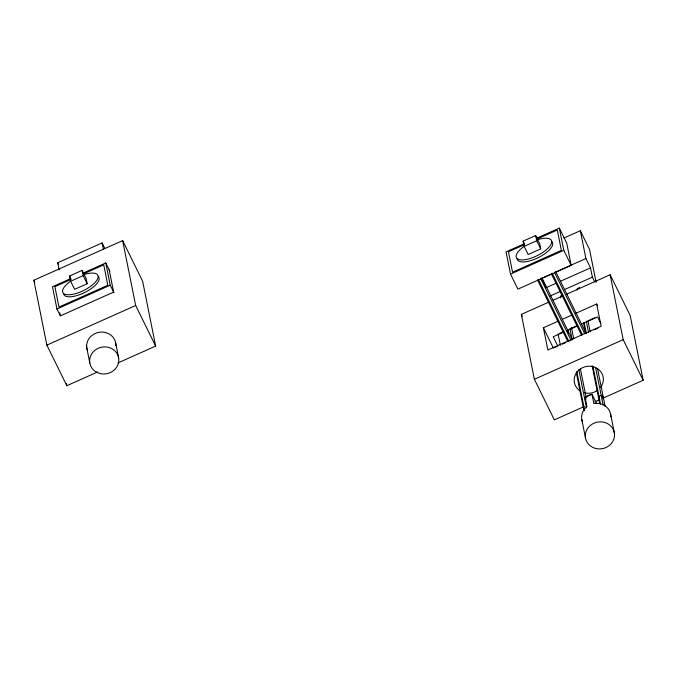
<?xml version="1.0" encoding="UTF-8"?>
<svg xmlns="http://www.w3.org/2000/svg" width="677" height="677" viewBox="0 0 677 677"><rect width="100%" height="100%" fill="white"/><g stroke="black" fill="none" stroke-linecap="round" stroke-linejoin="round"><path stroke-width="1.02" d="M560.666 297.897L560.911 295.637L562.392 294.977M577.176 290.069L577.346 288.571L579.563 287.581M598.705 398.55L598.95 396.29L601.168 395.3L603.148 396.561L602.902 398.821M59.17 269.945L57.723 262.735L102.125 242.916L104.884 248.518M97.725 371.935L66.845 385.712L46.865 345.126L33.85 280.227L122.647 240.597L142.627 281.192L155.642 346.091L118.001 362.889M69.562 275.988L82.12 270.385L86.114 278.501L87.172 283.748L74.614 289.35L70.62 281.234L69.562 275.988L70.899 278.696M70.569 278.653L52.493 286.718L56.953 308.974L60.185 315.541M82.941 273.136L105.773 262.947L109.928 271.392M71.178 279.389L54.896 286.659L58.992 307.053L107.829 285.262L103.742 264.859L83.626 273.838M70.62 281.234L83.178 275.632L82.12 270.385M56.953 308.974L110.233 285.195L105.773 262.947M46.865 345.126L135.671 305.496L122.647 240.597M523.118 241.139L535.676 235.537L539.671 243.652L540.72 248.899L528.162 254.501L524.167 246.386L523.118 241.139L524.447 243.847M524.125 243.805L506.041 251.869L510.509 274.117L517.897 289.138L571.176 265.367L566.717 243.111L559.32 228.09L536.489 238.287M524.726 244.541L508.452 251.81L512.54 272.205L561.385 250.405L557.289 230.011L537.183 238.989M524.167 246.386L536.726 240.775L535.676 235.537M563.924 238.042L580.333 230.722L589.523 249.39L596.132 282.36M510.509 274.117L563.789 250.346L559.32 228.09M541.515 278.349L551.163 274.041M555.03 272.315L585.91 258.529L580.333 230.722M546.111 287.683L555.758 283.375M560.581 281.226L590.505 267.872L585.91 258.529M549.893 296.094L560.514 291.355M564.373 289.629L592.367 277.138L590.505 267.872M584.268 406.522L554.353 419.875L534.373 379.281L521.358 314.382L548.387 302.323M553.211 300.165L562.866 295.857M566.725 294.131L610.155 274.752L630.135 315.347L643.15 380.246L602.615 398.338M575.746 313.341L596.674 303.998L601.142 326.255L547.862 350.026L543.394 327.778L558.618 320.983M562.426 319.29L571.938 315.042M559.1 333.676L562.968 331.95M570.686 328.506L576.482 325.925M589.024 320.323L594.821 317.733M563.848 332.018L553.227 336.757L557.823 346.091M566.742 330.723L577.363 325.984M581.221 324.266L597.63 316.946L600.846 323.479M554.268 347.682L556.934 346.489M562.265 344.111L565.811 342.528M594.228 329.843L597.783 328.26M534.373 379.281L623.178 339.651L610.155 274.752M594.888 401.783L599.712 399.625M592.367 277.138L594.66 281.81M623.178 339.651L643.15 380.246M596.674 303.998L597.579 305.843M563.789 250.346L571.176 265.367M555.851 271.9L586.045 333.262M554.438 272.256L584.683 333.719M536.726 240.775L540.72 248.899M552.22 273.246L582.465 334.709M551.408 273.88L581.602 335.242M541.972 277.976L572.167 339.338M541.972 279.279L545.645 286.752M540.551 278.315L571.16 340.523M538.325 279.305L568.942 341.513M537.53 279.956L567.724 341.318M596.632 403.687L592.003 394.276L588.347 395.393L585.106 397.348L586.967 406.623A14.649 13.506 -11.3 0 0 582.516 421.983M586.028 399.235L585.106 397.348L592.003 394.276L593.864 403.543A14.649 13.506 -11.3 0 1 610.798 416.905M543.394 327.778L553.38 348.071M521.358 314.382L522.289 316.269M135.671 305.496L155.642 346.091M110.233 285.195L113.931 292.701M83.178 275.632L87.172 283.748M57.723 262.735L58.645 264.597M33.85 280.227L34.781 282.114M610.62 414.256L614.335 432.798A14.649 13.506 -11.3 0 1 594.736 448.199A14.649 13.506 -11.3 0 1 590.683 425.164A14.649 13.506 -11.3 0 1 614.335 432.798M587.898 320.56L590.158 331.815M597.588 368.872L605.162 406.615M586.316 321.253L588.567 332.483M595.591 367.484L603.105 404.964M584.209 322.777L586.282 333.143M592.959 366.409L600.507 404.051M583.523 322.87L585.597 333.211M592.121 365.732L599.729 403.653M580.417 368.931L586.147 397.492M571.464 327.617L573.724 338.864M578.852 369.735L586.502 407.859M569.932 328.557L572.2 339.854M576.796 371.529L584.674 410.795M567.715 329.547L568.536 333.651M576.296 372.511L583.912 410.465M581.78 419.435L585.503 437.977M558.136 334.108L560.378 345.278M109.166 269.844L113.634 292.1L60.346 315.871L59.745 312.842M102.125 242.916L103.361 249.102M115.547 342.393L118.644 357.845A14.649 13.506 -11.3 0 1 99.045 373.255A14.649 13.506 -11.3 0 1 94.992 350.212A14.649 13.506 -11.3 0 1 118.644 357.845M86.301 345.515L89.813 363.033M66.431 383.656L66.845 385.712M87.57 350.745A14.649 13.506 -11.3 0 1 98.918 332.305A14.649 13.506 -11.3 0 1 115.852 345.659M83.525 274.71A19.531 7.345 -26.2 0 1 96.489 280.777A19.531 7.345 -26.2 0 1 68.859 294.774A19.531 7.345 -26.2 0 1 70.196 281.471M98.131 276.385A19.531 7.345 -26.2 0 1 85.158 292.278A19.531 7.345 -26.2 0 1 63.604 293.886M537.073 239.861A19.531 7.345 -26.2 0 1 550.037 245.92A19.531 7.345 -26.2 0 1 522.407 259.926A19.531 7.345 -26.2 0 1 523.744 246.614M551.687 241.528A19.531 7.345 -26.2 0 1 538.706 257.429A19.531 7.345 -26.2 0 1 517.152 259.029M580.223 391.001A14.649 13.506 -11.3 0 1 576.914 372.189A14.649 13.506 -11.3 0 1 597.3 368.525A14.649 13.506 -11.3 0 1 600.609 387.337M597.241 390.544A14.649 13.506 -11.3 0 1 584.479 392.838"/></g></svg>
